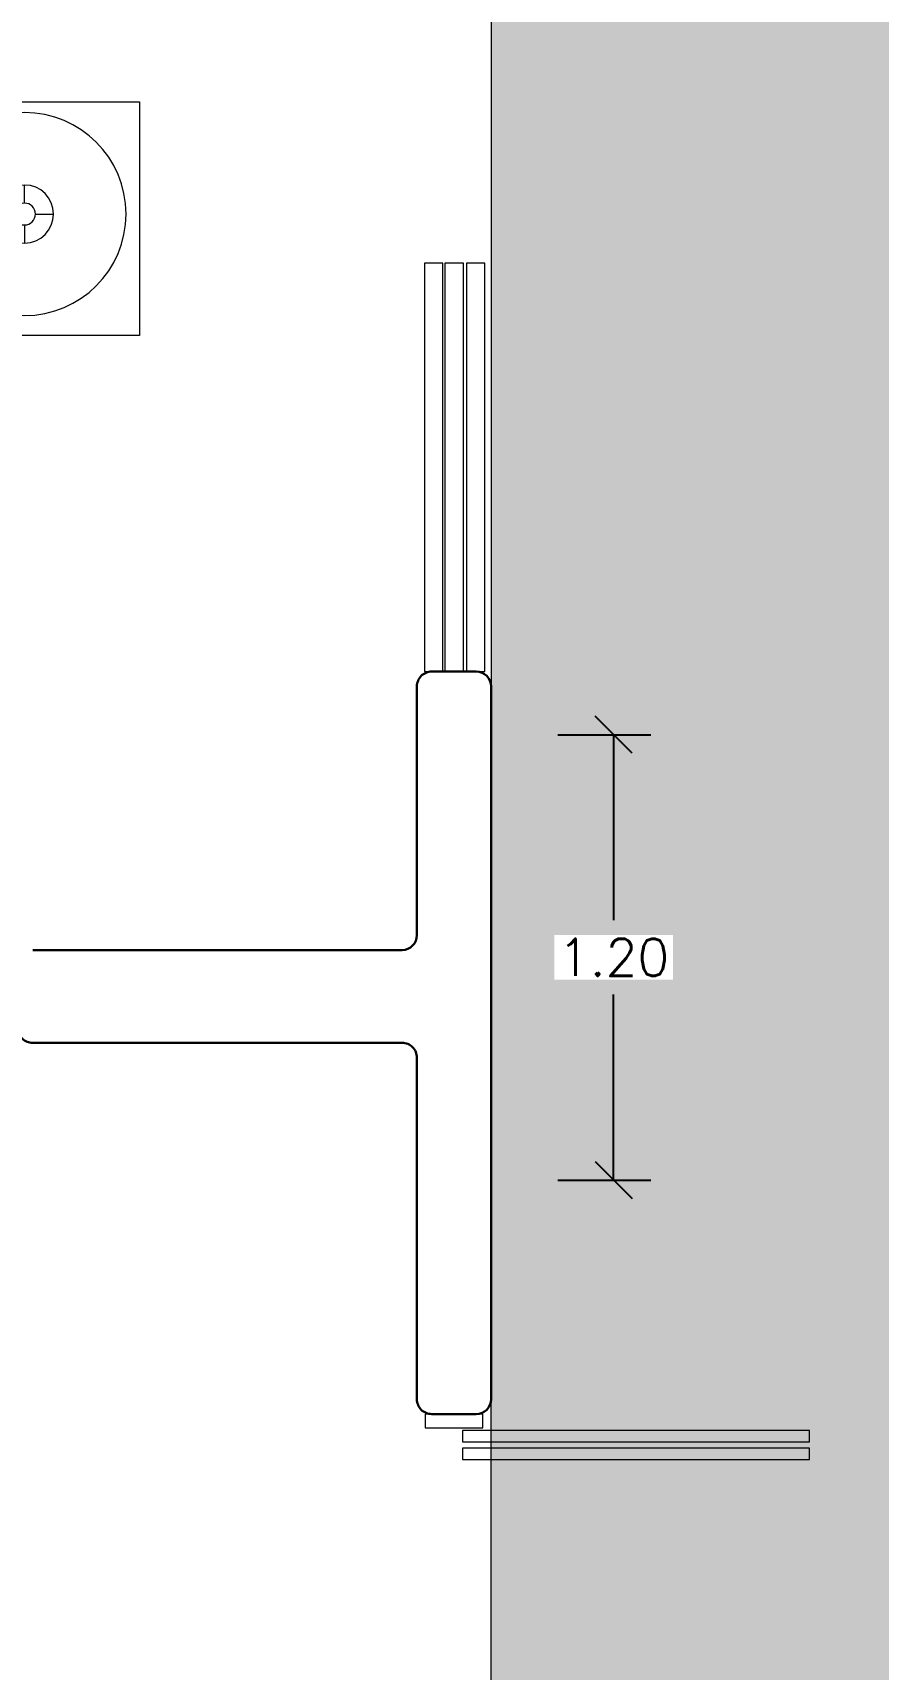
# Model space of a CAD drawing. Header units: metres. Extents: x -44 to 358, y -286 to 66.
# Drawn here: x 46.107 to 48.385, y -86.753 to -82.345 of the extents above; entities that cross this region are included whole.
import ezdxf

# ---------------------------------------------------------------- set-up
doc = ezdxf.new("R2010")
doc.units = ezdxf.units.M
doc.header["$LTSCALE"] = 0.3
doc.header["$PDMODE"] = 3
for name, color, linetype, lineweight in [('A-DOOR', 7, 'Continuous', 5), ('A-WALL', 7, 'Continuous', 30), ('baños', 141, 'Continuous', 0), ('Columnas', 7, 'Continuous', 18), ('MOBILIARIOS', 252, 'Continuous', 0), ('piso', 251, 'Continuous', 18), ('SE-2', 252, 'Continuous', 9)]:
    doc.layers.add(name, color=color, linetype=linetype, lineweight=lineweight)
doc.layers.add('DIMTEXTO', color=4, linetype='Continuous')
doc.layers.add('hatch piso', color=253, linetype='Continuous', lineweight=0, transparency=0.7)
doc.styles.add('SMPLEX', font='simplex.shx')
doc.dimstyles.new('DIM-50', dxfattribs={"dimscale": 0.5, "dimtxt": 0.2, "dimasz": 0.2, "dimexe": 0.2, "dimexo": 0.2, "dimgap": 0.1, "dimtad": 0, "dimtih": 1, "dimtoh": 1, "dimzin": 0, "dimdsep": 46, "dimtxsty": 'SMPLEX', "dimblk1": 'OBLIQUE', "dimblk2": 'OBLIQUE', "dimsah": 1, "dimcen": 0.2, "dimclrd": 4, "dimclre": 4, "dimclrt": 4, "dimadec": 0, "dimazin": 0, "dimtfac": 1, "dimtmove": 0, "dimatfit": 3, "dimldrblk": 'OPEN30', "dimfxl": 0.3, "dimfxlon": 1, "dimtfill": 1, "dimtolj": 1, "dimtzin": 0, "dimarcsym": 0})

# ---------------------------------------------------------------- blocks, each defined once
blk = doc.blocks.new('A$C19a6c55b')
at = {"layer": 'A-DOOR'}
for points in [[(-1.728039933368564e-11, 3.562536612712151), (0.1553727816562969, 3.562536612712151), (0.1553727816562969, 3.600000000031727), (-1.728039933368564e-11, 3.600000000031727)], [(0.1005140850720636, 3.525121904975762), (1.035720050799682, 3.525121904975762), (1.035720050799682, 3.555408622386935), (0.1005140850720636, 3.555408622386935)], [(0.1005140850720636, 3.477433492034365), (1.035720050799682, 3.477433492034365), (1.035720050799682, 3.507720209445537), (0.1005140850720636, 3.507720209445537)], [(0.1005140850720636, 0.122566508029152), (1.035720050799682, 0.122566508029152), (1.035720050799682, 0.09227979061797953), (0.1005140850720636, 0.09227979061797953)], [(0.1005140850720636, 0.07487809508775456), (1.035720050799682, 0.07487809508775456), (1.035720050799682, 0.04459137767658206), (0.1005140850720636, 0.04459137767658206)], [(-1.728039933368564e-11, 0.0374633873513659), (0.1553727816562969, 0.0374633873513659), (0.1553727816562969, 3.178968199790688e-11), (-1.728039933368564e-11, 3.178968199790688e-11)]]:
    blk.add_lwpolyline(points, close=True, dxfattribs=at)
blk = doc.blocks.new('PL BASE 1N NASAS 09')
at = {"layer": 'A-DOOR'}
for points in [[(-93.56079195270574, -48.44971880320541), (-93.51079195270579, -48.44971880320541), (-93.51079195270579, -47.34971880320538), (-93.56079195270574, -47.34971880320538)], [(-93.50578009168059, -48.44971880320541), (-93.45578009168052, -48.44971880320541), (-93.45578009168052, -47.34971880320538), (-93.50578009168059, -47.34971880320538)], [(-93.44773335294967, -48.44971880320541), (-93.3977333529496, -48.44971880320541), (-93.3977333529496, -47.34971880320538), (-93.44773335294967, -47.34971880320538)]]:
    blk.add_lwpolyline(points, close=True, dxfattribs=at)
at = {"layer": 'A-WALL'}
for p, q in [((-93.58107123374181, -48.48971880319461), (-93.58107123372537, -49.15971631218859)), ((-93.3810712337413, -48.48971880321707), (-93.3810712337413, -49.19971880325274)), ((-93.62106791255381, -49.1997163120517), (-94.61611346301454, -49.1997989299767)), ((-93.3810712337413, -49.19971880325274), (-93.3810712337413, -50.40978222417165)), ((-93.62107455518081, -49.44971630613443), (-94.61610682040327, -49.44979892962657)), ((-93.5810712337411, -49.48971630599653), (-93.58107123374127, -50.40978222417164)), ((-93.54107123374126, -50.44978222417165), (-93.4210712337413, -50.44978222417165))]:
    blk.add_line(p, q, dxfattribs=at)
at = {"layer": 'A-WALL', "transparency": 33554684}
for p, q in [((-93.54107123373399, -48.44971880319363), (-93.42107123373349, -48.44971880321707)), ((-93.51107123374108, -48.44971880320615), (-93.45107123374129, -48.44971880320615))]:
    blk.add_line(p, q, dxfattribs=at)
at = {"layer": 'A-WALL'}
for centre, start, end in [((-93.5410712337418, -48.48971880319363), 89.99999998880357, 180.0000000014055), ((-93.4210712337413, -48.48971880321707), 0, 89.99999998880446), ((-93.62107123372537, -49.15971631218957), 270.004757227849, 1.405805169206874e-09), ((-94.61611014184298, -49.40979892976447), 180, 270.0047576119317), ((-93.6210712337411, -49.48971630599652), 359.9999999999887, 90.0047576119316), ((-93.54107123374126, -50.40978222417165), 179.9999999999891, 270), ((-93.4210712337413, -50.40978222417165), 270, 0)]:
    blk.add_arc(centre, 0.04, start, end, dxfattribs=at)
at = {"layer": 'piso'}
blk.add_line((-93.38107123374107, -42.00971909964001), (-93.3810712337413, -48.48971880321707), dxfattribs=at)
at = {"layer": 'piso', "transparency": 33554687}
blk.add_line((-93.38148344778719, -54.08978867468981), (-93.3810712337413, -50.40978222417165), dxfattribs=at)
at = {"layer": 'SE-2'}
blk.add_blockref('A$C19a6c55b', (-93.55875762456046, -54.04978867472159), dxfattribs=at)
blk = doc.blocks.new('A$Ce5805d30')
at = {"layer": 'MOBILIARIOS'}
for p, q in [((0.5483206930186668, 0.5483204682521006, -0.3418091343978371), (2.472166329425818e-07, 0.5483204682521006, -0.3418091343978371)), ((2.472166329425818e-07, 0.5483204682521006, -0.3418091343978371), (2.472166329425818e-07, 2.245006669454597e-08, -0.3418091343978371)), ((0.5483206930186668, 2.245006669454597e-08, -0.3418091343978371), (0.5483206930186668, 0.5483204682521006, -0.3418091343978371)), ((0.263453916512816, 0.2954363413168153, -0.3418091343978371), (0.263453916512816, 0.3379780323409136, -0.3418091343978371)), ((0.2379289018983286, 0.2699113267023279, -0.3418091343978371), (0.1953872108742303, 0.2699113267023279, -0.3418091343978371)), ((0.288978931127275, 0.2699113267023279, -0.3418091343978371), (0.3315206221514018, 0.2699113267023279, -0.3418091343978371)), ((0.263453916512816, 0.2443863120878689, -0.3418091343978371), (0.263453916512816, 0.2018446210637563, -0.3418091343978371)), ((2.472166329425818e-07, 2.245006669454597e-08, -0.3418091343978371), (0.5483206930186668, 2.245006669454597e-08, -0.3418091343978371))]:
    blk.add_line(p, q, dxfattribs=at)
for radius in [0.238233469735058, 0.06806670563858801, 0.0255250146144705]:
    blk.add_circle((0.263453916512816, 0.2699113267023279, -0.3418091343978371), radius, dxfattribs=at)
blk = doc.blocks.new('A$C74a5ad94')
at = {"layer": 'hatch piso'}
h = blk.add_hatch(dxfattribs=at)
h.set_pattern_fill('AR-BRSTD', color=256, scale=0.002, angle=-90.00000000000001)
h.set_pattern_definition([(270, (1.738522152507926, 199.9565753022005), (0.1354836, -2.178742458197296e-17), []), (0, (1.738522152507926, 199.9565753022005), (0.1354836, 0.2032), [0.1354836, -0.1354836])])
h.paths.add_polyline_path([(46.87643429775204, 21.20141929360636), (44.31461356321648, 21.20141929360636), (44.31461356321626, 15.39457763226542), (43.31461356319829, 15.39457763230899), (43.31461356321654, 21.20007763231192), (33.43966967023368, 21.20007763231192), (33.43966967023363, 20.90007763227855), (38.11461356321644, 20.90007763225232), (38.1146135632228, 0.9000776322654929), (33.43968441463863, 0.900077632259709), (33.43968441462187, 0.6000776322709811), (43.31461356319841, 0.6000776322539423), (43.31461356319863, 6.40550000004356), (44.31461356321648, 6.405499999999989), (44.31461356321626, 0.6014192936063409), (46.87643429775204, 0.6014192936063409)])
h.paths.add_polyline_path([(41.49711483982429, 14.05528881046817), (41.49711483982429, 13.60528881046835), (41.92227321132992, 13.60528881046835), (41.92227321132992, 12.60528881046835), (39.32227321132979, 12.60528881046835), (39.32227321132979, 13.60528881046835), (39.73901226793197, 13.60528881046835), (39.73901226793197, 14.05528881046817)], flags=16)
h.paths.add_polyline_path([(39.42919901734246, 16.54603973742715), (39.42919901734246, 17.54603973742715), (41.1291990173425, 17.54603973742715), (41.1291990173425, 16.54603973742715)], flags=16)
edge = h.paths.add_edge_path(flags=16)
edge.add_arc((42.61461356321644, 15.0945776322657), 0.1000000000000227, 90, 180, ccw=False)
edge.add_line((42.61461356321644, 15.19457763226572), (43.0146135632163, 15.19457763226572))
edge.add_arc((43.01461356321636, 15.09457763226564), 0.1000000000000796, 3.26281224261038e-11, 90.00000000003263, ccw=False)
edge.add_line((43.11461356321644, 15.0945776322657), (43.11461356321641, 14.84457763226573))
edge.add_arc((43.01461356321641, 14.84457763226571), 0.0999999999999801, -90.00000000000819, 8.185452315956354e-12, ccw=False)
edge.add_line((43.01461356321641, 14.74457763226573), (42.61461356321632, 14.74457763226573))
edge.add_arc((42.6146135632163, 14.84457763226573), 0.09999999999999432, 180, 270.00000000001626, ccw=False)
edge.add_line((42.5146135632163, 14.84457763226573), (42.51461356321641, 15.0945776322657))
edge = h.paths.add_edge_path(flags=16)
edge.add_arc((40.30835476608701, 17.94987037421461), 0.25, 0, 360)
edge = h.paths.add_edge_path(flags=16)
edge.add_ellipse((40.77227320685944, 11.86986642399316), major_axis=(0.7999549386161108, 0.008490947165668672), ratio=0.4192585178968346, start_angle=0, end_angle=360)
h.paths.add_polyline_path([(41.92227321132992, 12.25389572658869), (42.72227321137649, 12.25389572658869), (42.72227321137649, 11.45389572654213), (41.92227321132992, 11.45389572654213)], flags=16)
h.paths.add_polyline_path([(39.32227321132979, 12.25389572658869), (39.32227321132979, 11.45389572654213), (38.52227321128322, 11.45389572654213), (38.52227321128322, 12.25389572658869)], flags=16)
h.paths.add_polyline_path([(39.42919901734246, 18.35370101100207), (39.42919901734246, 19.35370101100207), (41.1291990173425, 19.35370101100207), (41.1291990173425, 18.35370101100207)], flags=16)
edge = h.paths.add_edge_path(flags=16)
edge.add_ellipse((40.77227320685944, 9.930211208272368), major_axis=(0.7999549386161108, -0.008490947165668672), ratio=0.4192585178968346, start_angle=0, end_angle=360, ccw=False)
h.paths.add_polyline_path([(41.92227321132992, 10.3461819057234), (42.72227321137649, 10.3461819057234), (42.72227321137649, 9.546181905676832), (41.92227321132992, 9.546181905676832)], flags=16)
h.paths.add_polyline_path([(39.32227321132979, 10.3461819057234), (39.32227321132979, 9.546181905676832), (38.52227321128322, 9.546181905676832), (38.52227321128322, 10.3461819057234)], flags=16)
edge = h.paths.add_edge_path(flags=16)
edge.add_line((42.51461356321653, 20.54244691163831), (42.51461356321644, 20.79244691163825))
edge.add_arc((42.61461356321644, 20.79244691163827), 0.0999999999999801, 89.99999999999193, 180.0000000000081, ccw=False)
edge.add_line((42.61461356321644, 20.89244691163825), (43.01461356321653, 20.89244691163825))
edge.add_arc((43.0146135632165, 20.79244691163831), 0.09999999999993747, -3.26281224261038e-11, 89.99999999998369, ccw=False)
edge.add_line((43.11461356321644, 20.79244691163825), (43.11461356321652, 20.54244691163831))
edge.add_arc((43.01461356321653, 20.54244691163829), 0.0999999999999801, -90.00000000000819, 8.185452315956354e-12, ccw=False)
edge.add_line((43.01461356321653, 20.44244691163831), (42.61461356321644, 20.44244691163831))
edge.add_arc((42.61461356321647, 20.54244691163825), 0.09999999999993747, 179.9999999999674, 269.99999999998374, ccw=False)
h.paths.add_polyline_path([(41.92227321132992, 9.194788821797175), (41.92227321132992, 8.194788821797175), (41.49711483982429, 8.194788821797175), (41.49711483982429, 7.744788821797357), (39.73901226793197, 7.744788821797357), (39.73901226793197, 8.194788821797175), (39.32227321132979, 8.194788821797175), (39.32227321132979, 9.194788821797175)], flags=16)
edge = h.paths.add_edge_path(flags=16)
edge.add_line((42.61461356321632, 7.04550000000026), (43.01461356321641, 7.04550000000026))
edge.add_arc((43.01461356321644, 6.945500000000266), 0.09999999999999432, 0, 90.00000000001631, ccw=False)
edge.add_line((43.11461356321644, 6.945500000000266), (43.11461356321632, 6.695500000000294))
edge.add_arc((43.0146135632163, 6.695500000000294), 0.1000000000000227, -90, 0, ccw=False)
edge.add_line((43.0146135632163, 6.595500000000271), (42.61461356321644, 6.595500000000271))
edge.add_arc((42.61461356321638, 6.695500000000351), 0.1000000000000796, 180.0000000000326, 270.00000000003257, ccw=False)
edge.add_line((42.5146135632163, 6.695500000000294), (42.51461356321641, 6.945500000000266))
edge.add_arc((42.61461356321638, 6.945500000000294), 0.0999999999999659, 90.00000000003263, 180.0000000000163, ccw=False)
edge = h.paths.add_edge_path(flags=0)
edge.add_line((39.71779914608106, 4.741725950439644), (39.67402031170531, 4.769422946230264))
edge.add_line((39.67402031170531, 4.769422946230264), (39.6472881004841, 4.727169083883297))
edge.add_line((39.6472881004841, 4.727169083883297), (39.56278037579065, 4.780633506326012))
edge.add_arc((39.42911931968405, 4.569364194592239), 0.2499999999999819, 57.68021319181359, 237.6802131918136)
edge.add_line((39.29545826357747, 4.358094882858467), (39.37996598827118, 4.304630460415552))
edge.add_line((39.37996598827118, 4.304630460415552), (39.35323377704987, 4.262376598068755))
edge.add_line((39.35323377704987, 4.262376598068755), (39.4072796835413, 4.228184064943207))
edge.add_arc((40.49035827487273, 3.923937840645635), 1.124999999999911, 133.3709649465783, 164.3094841489595, ccw=False)
edge = h.paths.add_edge_path(flags=16)
edge.add_arc((39.23833224085567, 3.933023049725875), 0.2909391300207996, 89.2588743430332, 335.97933893623923, ccw=False)
edge.add_line((39.24209545767366, 4.223937840646585), (39.34209545767391, 4.223937840646556))
edge.add_line((39.34209545767391, 4.223937840646556), (39.34209545767391, 4.173937840646573))
edge.add_line((39.34209545767391, 4.173937840646573), (39.2420954576732, 4.173937840646573))
edge.add_arc((39.24209545767314, 3.923937840646573), 0.25, 89.99999999998371, 269.9999999999902)
edge.add_line((39.24209545767309, 3.673937840646573), (39.34209545767322, 3.673937840646573))
edge.add_line((39.34209545767322, 3.673937840646573), (39.342095457673, 3.623937840646477))
edge.add_line((39.342095457673, 3.623937840646477), (39.41399141327594, 3.623937840646391))
edge.add_line((39.41399141327594, 3.623937840646391), (39.35323377704987, 3.585499083224164))
edge.add_line((39.35323377704987, 3.585499083224164), (39.37996598827118, 3.543245220877367))
edge.add_line((39.37996598827118, 3.543245220877367), (39.2954582635773, 3.489780798434367))
edge.add_arc((39.42911931968405, 3.27851148670068), 0.2499999999999934, 122.3197868082271, 302.3197868081512)
edge.add_line((39.56278037579051, 3.067242174966822), (39.6472881004841, 3.120706597409622))
edge.add_line((39.6472881004841, 3.120706597409622), (39.67402031170531, 3.078452735062655))
edge.add_line((39.67402031170531, 3.078452735062655), (39.58951258701182, 3.024988312619996))
edge.add_arc((39.42394027093667, 3.275159870055219), 0.3000000000000866, 211.2742799023337, 303.49798923904575, ccw=False)
edge.add_arc((39.51884985669349, 2.793679985111396), 0.4790926908531943, -37.75931426553501, 137.1634994422355, ccw=False)
edge.add_arc((39.8522756362193, 2.712717358683363), 0.2171929796369701, 282.0494044415422, 481.7281917725827)
edge.add_line((39.73805597239522, 2.897451380453845), (39.7781188460645, 2.989075428352436))
edge.add_line((39.7781188460645, 2.989075428352436), (39.82393087001407, 2.969043991518021))
edge.add_line((39.82393087001407, 2.969043991518021), (39.7838679963447, 2.877419943619117))
edge.add_arc((40.02409124971371, 2.802792917320701), 0.2515480163176458, -29.977208623414526, 162.7422291662654, ccw=False)
edge.add_line((40.24198823583862, 2.677105575272975), (40.28205110950813, 2.768729623171936))
edge.add_line((40.28205110950813, 2.768729623171936), (40.32786313345758, 2.748698186337265))
edge.add_line((40.32786313345758, 2.748698186337265), (40.35666671932364, 2.814572171135438))
edge.add_line((40.35666671932364, 2.814572171135438), (40.36754460979051, 2.743503894590532))
edge.add_line((40.36754460979051, 2.743503894590532), (40.41696900087692, 2.751068917112235))
edge.add_line((40.41696900087692, 2.751068917112235), (40.43209904591973, 2.652220134939711))
edge.add_arc((40.67715104114367, 2.703568871903386), 0.2503740664505842, 5.569938851973177, 191.8346553073248, ccw=False)
edge.add_line((40.92634295678255, 2.72787036015481), (40.9112129117396, 2.826719142327448))
edge.add_line((40.9112129117396, 2.826719142327448), (40.960637302826, 2.834284164848953))
edge.add_line((40.960637302826, 2.834284164848953), (40.94975941235936, 2.905352441392921))
edge.add_line((40.94975941235936, 2.905352441392921), (40.99694831368134, 2.85111005921857))
edge.add_line((40.99694831368134, 2.85111005921857), (41.03467114643337, 2.883927552864208))
edge.add_line((41.03467114643337, 2.883927552864208), (41.10030613372456, 2.808481887360102))
edge.add_arc((41.30780321194464, 2.950863949569737), 0.2516499336557487, 47.586710559375774, 214.4574572161482, ccw=False)
edge.add_line((41.47753446124358, 3.136656823815144), (41.41189947395247, 3.212102489318823))
edge.add_line((41.41189947395247, 3.212102489318823), (41.4496223067045, 3.244919982964291))
edge.add_line((41.4496223067045, 3.244919982964291), (41.39534633503246, 3.307308763288376))
edge.add_line((41.39534633503246, 3.307308763288376), (41.47326759612639, 3.279622700353627))
edge.add_line((41.47326759612639, 3.279622700353627), (41.49000773299423, 3.326737112348866))
edge.add_line((41.49000773299423, 3.326737112348866), (41.58423655698417, 3.293256838613047))
edge.add_arc((41.65758969151545, 3.532505467873875), 0.2502410616760513, 67.92434522055379, 252.9545688689378, ccw=False)
edge.add_line((41.75163792566372, 3.764400958563868), (41.6574091016733, 3.797881232299829))
edge.add_line((41.6574091016733, 3.797881232299829), (41.67414923854136, 3.844995644295011))
edge.add_line((41.67414923854136, 3.844995644295011), (41.60640252508102, 3.869066607035649))
edge.add_line((41.60640252508102, 3.869066607035649), (41.67652313238665, 3.884945173187077))
edge.add_line((41.67652313238665, 3.884945173187077), (41.66548039290393, 3.933710508259338))
edge.add_line((41.66548039290393, 3.933710508259338), (41.76301106304908, 3.955795987224917))
edge.add_arc((41.67868295476495, 4.193029806124912), 0.2517759215585634, 95.9500134262143, 289.56847427955125, ccw=False)
edge.add_line((41.65258366822223, 4.443449337948266), (41.55505299807743, 4.421363858982801))
edge.add_line((41.55505299807743, 4.421363858982801), (41.54401025859494, 4.470129194055232))
edge.add_line((41.54401025859494, 4.470129194055232), (41.4738896512884, 4.454250627903576))
edge.add_line((41.4738896512884, 4.454250627903576), (41.52465759737851, 4.505158820581386))
edge.add_line((41.52465759737851, 4.505158820581386), (41.48925352474913, 4.540465358803914))
edge.add_line((41.48925352474913, 4.540465358803914), (41.55986660119461, 4.611273504063149))
edge.add_arc((41.38284623804799, 4.787806195175719), 0.2500000000000276, 315.0790306611175, 495.0790306611176)
edge.add_line((41.20582587490134, 4.964338886288289), (41.13521279845628, 4.893530741029423))
edge.add_line((41.13521279845628, 4.893530741029423), (41.0998087258269, 4.92883727925215))
edge.add_line((41.0998087258269, 4.92883727925215), (41.1704218022719, 4.999645424510675))
edge.add_arc((41.34607913272021, 4.888055096422249), 0.2081054998386675, -66.66126001738809, 147.5733142981679, ccw=False)
edge.add_arc((41.69418004694739, 5.813118938347216), 1.147321265390582, 197.4890942626398, 256.61195041888857, ccw=False)
edge.add_arc((40.57867028117488, 5.169072793309539), 0.3000000000000184, -4.056946773256527, 85.94305322670817, ccw=False)
edge.add_line((40.87791854896938, 5.147848415297631), (40.87084375629883, 5.04809899269938))
edge.add_line((40.87084375629883, 5.04809899269938), (40.82096904499969, 5.051636389034485))
edge.add_line((40.82096904499969, 5.051636389034485), (40.82804383767038, 5.151385811632906))
edge.add_arc((40.57867028117499, 5.169072793309823), 0.2499999999999791, 355.9430532266679, 535.9430532266679)
edge.add_line((40.32929672467964, 5.18675977498674), (40.32222193200874, 5.087010352387807))
edge.add_line((40.32222193200874, 5.087010352387807), (40.27234722070961, 5.090547748723139))
edge.add_line((40.27234722070961, 5.090547748723139), (40.26726073091214, 5.018831948138683))
edge.add_line((40.26726073091214, 5.018831948138683), (40.23321676912434, 5.082156801851255))
edge.add_line((40.23321676912434, 5.082156801851255), (40.18917753688771, 5.058480948666585))
edge.add_line((40.18917753688771, 5.058480948666585), (40.14182583051837, 5.146559413140039))
edge.add_arc((39.65208200173601, 5.529563233170336), 0.6217241703426248, 274.5528404303045, 321.9728396393702, ccw=False)
edge.add_line((39.701433508153, 4.909800881294558), (39.74878521452212, 4.821722416821359))
edge.add_line((39.74878521452212, 4.821722416821359), (39.70474598228549, 4.798046563637001))
edge.add_line((39.70474598228549, 4.798046563637001), (39.65739427591635, 4.886125028110172))
edge.add_arc((39.91865285804585, 5.03358333836664), 0.3000000000000281, 117.21733312906969, 209.4410424654766, ccw=False)
edge.add_arc((40.95760202941418, 4.312022033265293), 1.536286398669192, 139.9591478279679, 198.8921358504717)
edge = h.paths.add_edge_path(flags=0)
edge.add_arc((40.49035827485733, 3.92393784064646), 0.6999999999999886, 0, 360)
edge = h.paths.add_edge_path(flags=16)
edge.add_line((42.61461356321644, 1.357630720628009), (43.0146135632163, 1.357630720628009))
edge.add_arc((43.01461356321636, 1.25763072062793), 0.1000000000000796, 3.26281224261038e-11, 90.00000000003263, ccw=False)
edge.add_line((43.11461356321644, 1.257630720627986), (43.11461356321632, 1.007630720627986))
edge.add_arc((43.0146135632163, 1.007630720627986), 0.1000000000000227, -90, 0, ccw=False)
edge.add_line((43.0146135632163, 0.9076307206279637), (42.61461356321644, 0.9076307206279637))
edge.add_arc((42.61461356321638, 1.007630720628043), 0.1000000000000796, 180.0000000000326, 270.00000000003257, ccw=False)
edge.add_line((42.5146135632163, 1.007630720627986), (42.51461356321641, 1.257630720627986))
edge.add_arc((42.61461356321644, 1.257630720627986), 0.1000000000000227, 90, 180, ccw=False)
at = {"layer": 'baños'}
blk.add_blockref('PL BASE 1N NASAS 09', (131.4956847969575, 56.14979643551814), dxfattribs=at)
at = {"layer": 'MOBILIARIOS', "xscale": -1.148053469821852, "yscale": 1.148053469821852, "zscale": 1.148053469821852, "rotation": 90}
blk.add_blockref('A$Ce5805d30', (37.16729707417915, 9.235137284172794, 0.3924151627622406), dxfattribs=at)
blk = doc.blocks.new('_OBLIQUE')
at = {"color": 0, "linetype": 'ByBlock'}
blk.add_line((-0.5, -0.5), (0.5, 0.5), dxfattribs=at)
blk = doc.blocks.new('*D2372')
at = {"layer": 'DEFPOINTS', "color": 0, "ltscale": 0.2, "transparency": 16777216}
for p in [(47.04198498632495, -84.2355291321543), (47.67177972393694, -84.2355291321543), (47.04198498632495, -85.43506794796619)]:
    blk.add_point(p, dxfattribs=at)
at = {"layer": 'DIMTEXTO', "color": 4, "lineweight": -2, "ltscale": 0.2, "transparency": 16777216}
for p, q in [((47.52177972393694, -84.2355291321543), (47.77177972393694, -84.2355291321543)), ((47.67177972393694, -84.2355291321543), (47.67177972393694, -84.73529854006026)), ((47.67177972393694, -85.43506794796619), (47.67177972393694, -84.93529854006024)), ((47.52177972393694, -85.43506794796619), (47.77177972393694, -85.43506794796619))]:
    blk.add_line(p, q, dxfattribs=at)
at = {"layer": 'DIMTEXTO', "color": 4, "lineweight": -2, "ltscale": 0.2, "transparency": 16777216, "xscale": 0.1, "yscale": 0.1, "zscale": 0.1}
for p, rotation in [((47.67177972393694, -84.2355291321543), 90), ((47.67177972393694, -85.43506794796619), 270)]:
    blk.add_blockref('_OBLIQUE', p, dxfattribs=dict(at, rotation=rotation))
at = {"layer": 'DIMTEXTO', "color": 4, "ltscale": 0.2, "transparency": 16777216, "insert": (47.67177972393691, -84.83529854006025), "char_height": 0.1, "attachment_point": 5, "style": 'SMPLEX', "bg_fill": 3, "box_fill_scale": 1.1, "bg_fill_color": 256, "bg_fill_true_color": 13158600, "bg_fill_transparency": 0}
blk.add_mtext('\\A1;1.20', dxfattribs=at)
blk = doc.blocks.new('_Open30')
at = {"color": 0, "lineweight": -2}
for p, q in [((-1, 0.26794919), (0, 0)), ((0, 0), (-1, -0.26794919)), ((0, 0), (-1, 0))]:
    blk.add_line(p, q, dxfattribs=at)

msp = doc.modelspace()

# ---------------------------------------------------------------- block references
at = {"layer": 'Columnas', "ltscale": 0.2}
msp.add_blockref('A$C74a5ad94', (9.227254350587735, -91.76556794796709), dxfattribs=at)

# ---------------------------------------------------------------- next in the draw order: dimensions: what is measured, and where the dimension line sits
at = {"layer": 'DIMTEXTO', "ltscale": 0.2}
dim = msp.add_linear_dim(base=(47.67177972393694, -84.2355291321543), p1=(47.04198498632493, -85.43506794796616), p2=(47.04198498632493, -84.23552913215427), angle=90, dimstyle='DIM-50', dxfattribs=at)
dim.commit()
dim.dimension.update_dxf_attribs({"geometry": '*D2372', "text_midpoint": (47.67177972393691, -84.83529854006025)})

doc.saveas('drawing.dxf')
